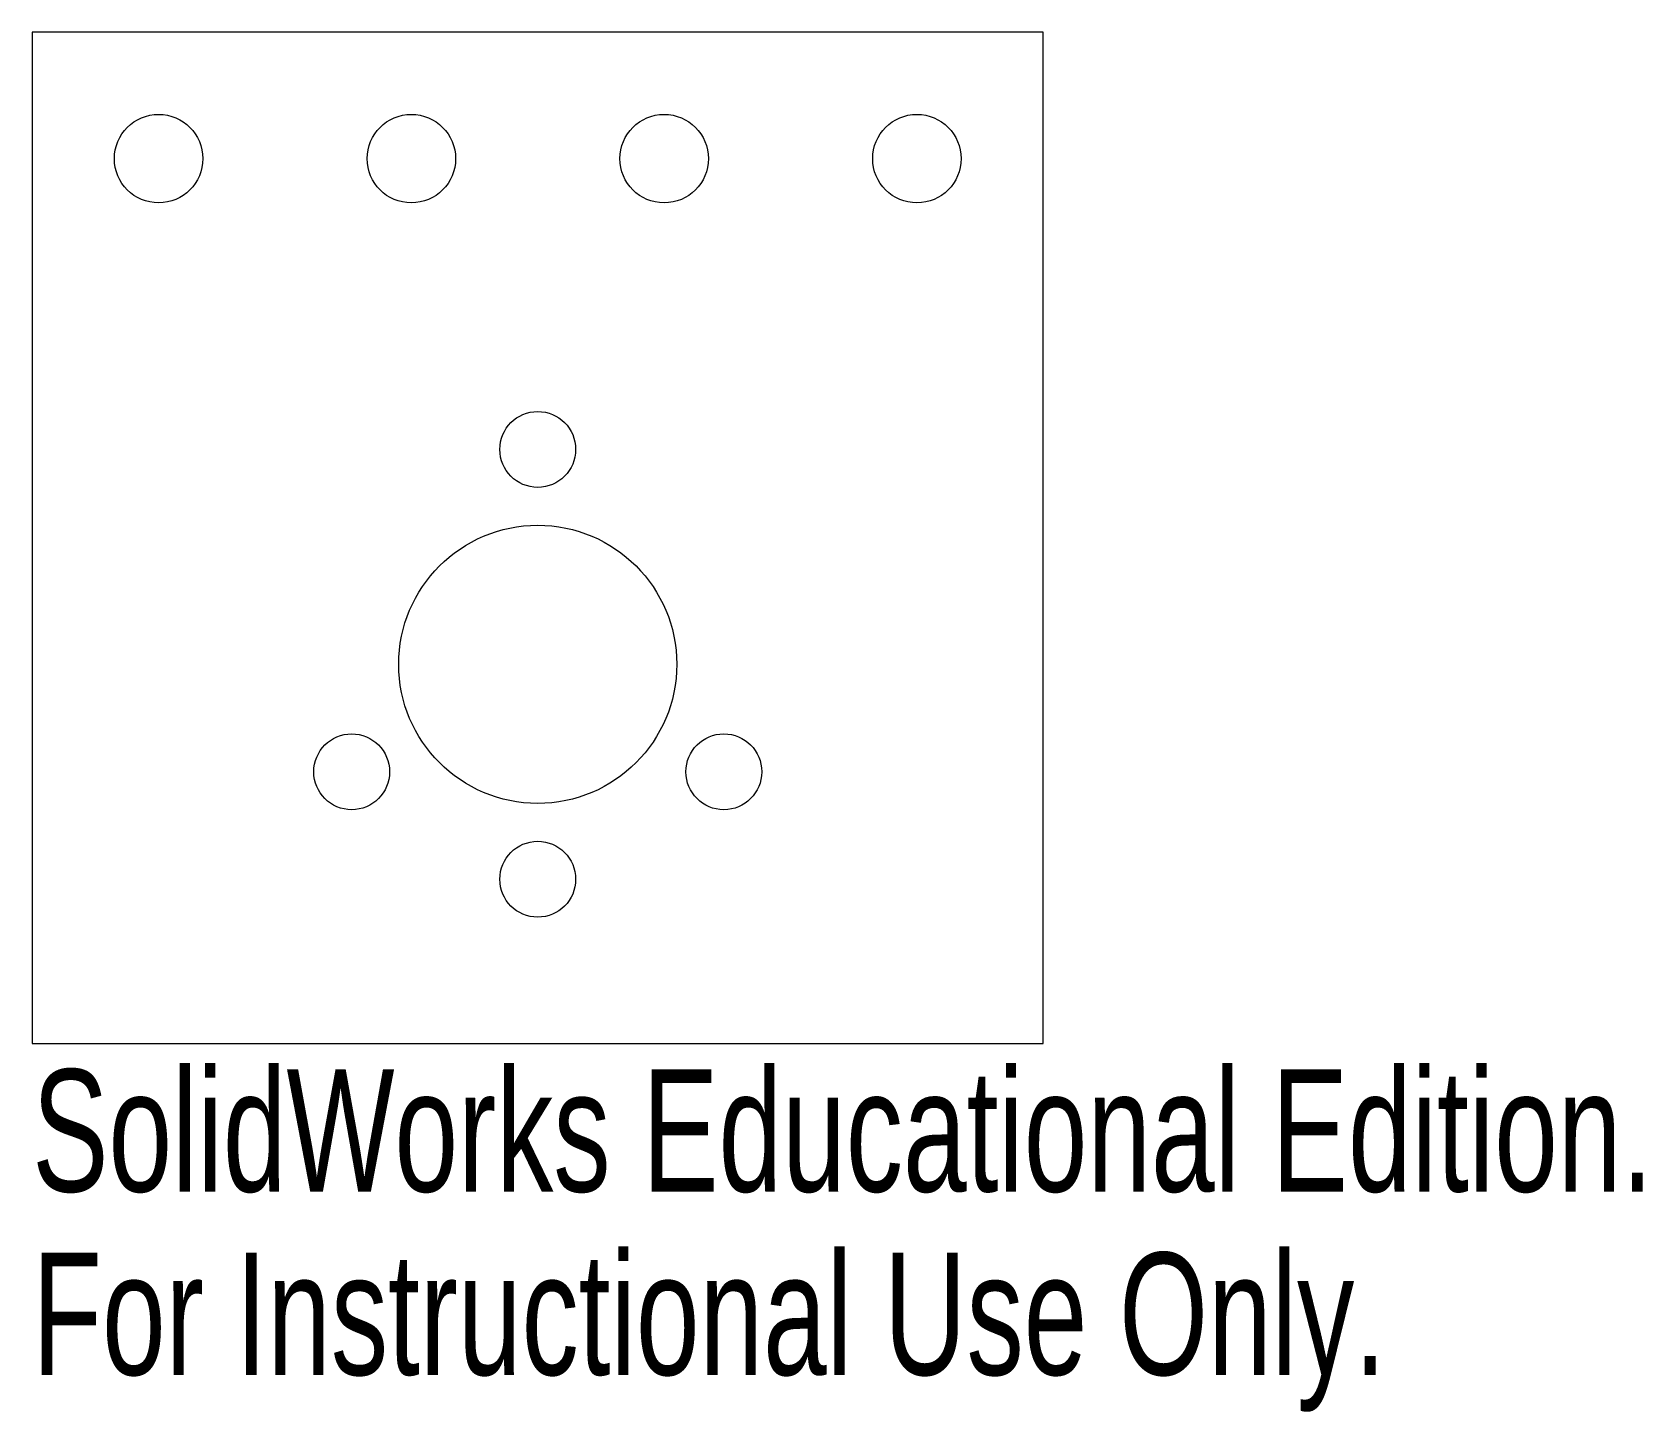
# Model space of a CAD drawing. Header units: millimetres. Extents: x -20 to 43.7, y -29.6 to 25.
import ezdxf

# ---------------------------------------------------------------- set-up
doc = ezdxf.new("R2010")
doc.units = ezdxf.units.MM
doc.styles.add('SLDTEXTSTYLE0', font='TXT', dxfattribs={"width": 0.7})

msp = doc.modelspace()

# ---------------------------------------------------------------- linework, layer by layer
at = {"color": 7, "linetype": 'Continuous', "lineweight": 15}
for p, q in [((20, 25), (-20, 25)), ((-20, 25), (-20, -15)), ((20, -15), (20, 25)), ((-20, -15), (20, -15))]:
    msp.add_line(p, q, dxfattribs=at)
for centre, radius in [((-15, 20), 1.75), ((-5, 20), 1.75), ((5, 20), 1.75), ((15, 20), 1.75), ((0, 8.5), 1.5), ((0, 0), 5.5), ((-7.361, -4.25), 1.5), ((7.361, -4.25), 1.5), ((0, -8.5), 1.5)]:
    msp.add_circle(centre, radius, dxfattribs=at)

# ---------------------------------------------------------------- texts
at = {"color": 7, "linetype": 'Continuous', "char_height": 4.83362, "attachment_point": 1, "style": 'SLDTEXTSTYLE0'}
for s, insert in [('SolidWorks Educational Edition.', (-20, -16.02)), ('For Instructional Use Only.', (-20, -23.27))]:
    msp.add_mtext(s, dxfattribs=dict(at, insert=insert))

doc.saveas('drawing.dxf')
